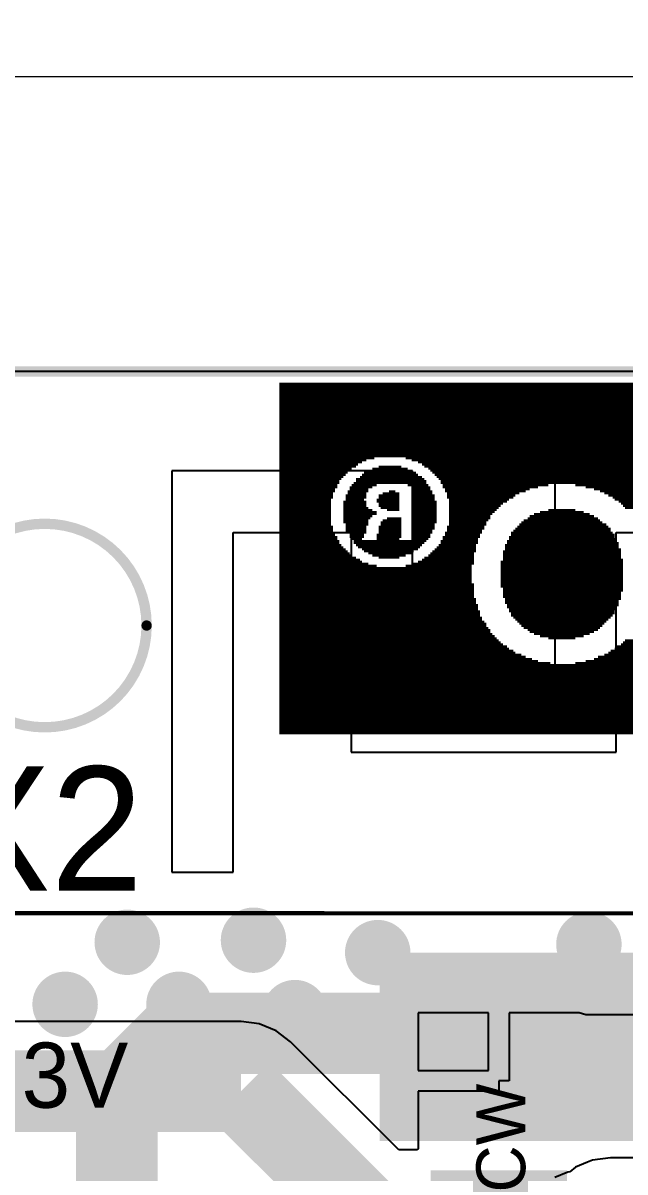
# Model space of a CAD drawing. Extents: x 72.1 to 112.7, y 45.7 to 113.8.
# Drawn here: x 82.38 to 89.76, y 99.72 to 113.83 of the extents above; entities that cross this region are included whole.
import ezdxf

# ---------------------------------------------------------------- set-up
doc = ezdxf.new("R2010")
doc.units = 0
doc.header["$MEASUREMENT"] = 0
doc.layers.get('0').update_dxf_attribs({"linetype": 'CONTINUOUS'})
doc.layers.get('Defpoints').update_dxf_attribs({"linetype": 'CONTINUOUS'})
for name, color, linetype in [('BOTTOMLAYER', 5, 'CONTINUOUS'), ('BOTTOMOVERLAY', 54, 'CONTINUOUS'), ('BOTTOMSOLDER', 6, 'CONTINUOUS'), ('KEEPOUTLAYER', 6, 'CONTINUOUS'), ('MULTILAYER', 9, 'CONTINUOUS'), ('TOPLAYER', 1, 'CONTINUOUS'), ('TOPOVERLAY', 2, 'CONTINUOUS'), ('TOPPASTE', 8, 'CONTINUOUS'), ('TOPSOLDER', 216, 'CONTINUOUS')]:
    doc.layers.add(name, color=color, linetype=linetype)
doc.dimstyles.get("Standard").update_dxf_attribs({"dimtxt": 1, "dimasz": 0.18, "dimexe": 0.18, "dimexo": 0.0625, "dimgap": 0.09, "dimtad": 0, "dimtih": 1, "dimtoh": 1, "dimzin": 0, "dimdsep": 46, "dimtxsty": 'Standard', "dimcen": 0.09, "dimclrd": 3, "dimclrt": 1, "dimadec": 0, "dimazin": 0, "dimtfac": 1, "dimtofl": 0, "dimtmove": 0, "dimatfit": 3, "dimfxl": 1, "dimtolj": 1, "dimtzin": 0, "dimlwd": 20, "dimlwe": 30, "dimarcsym": 0})

# ---------------------------------------------------------------- blocks, each defined once
blk = doc.blocks.new('*D2')
at = {"color": 0, "linetype": 'Continuous', "lineweight": 30, "transparency": 16777216}
for p, q in [((81.295, 100.774), (81.295, 113.353)), ((104.217, 100.773), (104.217, 113.353))]:
    blk.add_line(p, q, dxfattribs=at)
at = {"color": 3, "linetype": 'Continuous', "lineweight": 20, "transparency": 16777216}
for p, q in [((81.475, 113.173), (90.666, 113.173)), ((104.037, 113.173), (94.846, 113.173))]:
    blk.add_line(p, q, dxfattribs=at)
at = {"color": 3, "linetype": 'Continuous', "transparency": 16777216}
for points in [[(81.475, 113.203), (81.475, 113.143), (81.295, 113.173)], [(104.037, 113.203), (104.037, 113.143), (104.217, 113.173)]]:
    blk.add_solid(points, dxfattribs=at)
at = {"layer": 'Defpoints', "color": 0, "linetype": 'Continuous', "transparency": 16777216}
for p in [(104.217, 113.173), (81.295, 100.711), (104.217, 100.711)]:
    blk.add_point(p, dxfattribs=at)
at = {"color": 1, "linetype": 'Continuous', "transparency": 16777216, "insert": (92.756, 113.173), "char_height": 1, "attachment_point": 5}
blk.add_mtext('\\A1;22.92', dxfattribs=at)

msp = doc.modelspace()

# ---------------------------------------------------------------- linework, layer by layer
at = {"layer": 'BOTTOMLAYER'}
for p, q in [((105.043392, 109.5502), (80.684792, 109.5502)), ((79.998992, 102.9208), (105.449792, 102.8954)), ((80.496385, 102.920305), (105.090432, 102.895758)), ((89.157134, 99.777075), (89.085263, 99.721927)), ((89.303344, 99.837636), (89.157134, 99.777075)), ((89.363906, 99.862721), (89.303344, 99.837636)), ((89.5858, 99.891934), (89.363906, 99.862721)), ((91.313, 99.891934), (89.5858, 99.891934)), ((89.060515, 99.718668), (88.902398, 99.653171)), ((89.085263, 99.721927), (89.060515, 99.718668))]:
    msp.add_line(p, q, dxfattribs=at)
at = {"layer": 'BOTTOMLAYER', "const_width": 0.299999}
for points in [[(83.506592, 102.5398, 1), (83.806591, 102.5398, 1)], [(85.055992, 102.5652, 1), (85.355991, 102.5652, 1)], [(89.170792, 102.5144, 1), (89.470791, 102.5144, 1)], [(86.579992, 102.4128, 1), (86.879991, 102.4128, 1)], [(87.8864, 102.0064, 1), (88.1864, 102.0064, 1)], [(82.744592, 101.7778, 1), (83.044591, 101.7778, 1)], [(84.141592, 101.7778, 1), (84.441591, 101.7778, 1)], [(85.563992, 101.6762, 1), (85.863991, 101.6762, 1)], [(86.656192, 101.4222, 1), (86.956191, 101.4222, 1)], [(89.0548, 101.2444, 1), (89.3548, 101.2444, 1)]]:
    msp.add_lwpolyline(points, format="xyb", close=True, dxfattribs=at)
at = {"layer": 'BOTTOMLAYER', "const_width": 1.000001}
for points in [[(87.4522, 101.4222), (88.0364, 102.0064)], [(83.529592, 100.6602), (84.291592, 101.4222)], [(84.291592, 101.4222), (87.4522, 101.4222)], [(83.529592, 85.049766), (83.529592, 100.6602)]]:
    msp.add_lwpolyline(points, dxfattribs=at)
at = {"layer": 'BOTTOMOVERLAY', "const_width": 0.0254}
for points in [[(85.5218, 109.3978), (99.9236, 109.3978)], [(85.5218, 109.3724), (99.9236, 109.3724)], [(85.5218, 109.347), (99.9236, 109.347)], [(85.5218, 109.3216), (99.9236, 109.3216)], [(85.5218, 109.2962), (99.9236, 109.2962)], [(85.5218, 109.2708), (99.9236, 109.2708)], [(85.5218, 109.2454), (99.9236, 109.2454)], [(85.5218, 109.22), (99.9236, 109.22)], [(85.5218, 109.1946), (99.9236, 109.1946)], [(85.5218, 109.1692), (99.9236, 109.1692)], [(85.5218, 109.1438), (99.9236, 109.1438)], [(85.5218, 109.1184), (99.9236, 109.1184)], [(85.5218, 109.093), (99.9236, 109.093)], [(85.5218, 109.0676), (99.9236, 109.0676)], [(85.5218, 109.0422), (99.9236, 109.0422)], [(85.5218, 109.0168), (99.9236, 109.0168)], [(85.5218, 108.9914), (99.9236, 108.9914)], [(85.5218, 108.966), (99.9236, 108.966)], [(85.5218, 108.9406), (99.9236, 108.9406)], [(85.5218, 108.9152), (99.9236, 108.9152)], [(85.5218, 108.8898), (99.9236, 108.8898)], [(85.5218, 108.8644), (99.9236, 108.8644)], [(85.5218, 108.839), (99.9236, 108.839)], [(85.5218, 108.8136), (99.9236, 108.8136)], [(85.5218, 108.7882), (99.9236, 108.7882)], [(85.5218, 108.7628), (99.9236, 108.7628)], [(85.5218, 108.7374), (99.9236, 108.7374)], [(85.5218, 108.712), (99.9236, 108.712)], [(85.5218, 108.6866), (99.9236, 108.6866)], [(85.5218, 108.6612), (99.9236, 108.6612)], [(85.5218, 108.6358), (99.9236, 108.6358)], [(85.5218, 108.6104), (99.9236, 108.6104)], [(85.5218, 108.585), (99.9236, 108.585)], [(85.5218, 108.5596), (99.9236, 108.5596)], [(85.5218, 108.5342), (99.9236, 108.5342)], [(85.5218, 108.5088), (99.9236, 108.5088)], [(85.5218, 108.4834), (86.6902, 108.4834)], [(85.5218, 108.458), (86.5886, 108.458)], [(85.5218, 108.4326), (86.5378, 108.4326)], [(85.5218, 108.4072), (86.487, 108.4072)], [(85.5218, 108.3818), (86.4616, 108.3818)], [(86.741, 108.3818), (87.0204, 108.3818)], [(87.0712, 108.4834), (99.9236, 108.4834)], [(87.1474, 108.458), (99.9236, 108.458)], [(87.2236, 108.4326), (99.9236, 108.4326)], [(87.2744, 108.4072), (99.9236, 108.4072)], [(87.2998, 108.3818), (99.9236, 108.3818)], [(85.5218, 108.3564), (86.4108, 108.3564)], [(85.5218, 108.331), (86.3854, 108.331)], [(85.5218, 108.3056), (86.36, 108.3056)], [(85.5218, 108.2802), (86.3346, 108.2802)], [(85.5218, 108.2548), (86.3092, 108.2548)], [(85.5218, 108.2294), (86.2838, 108.2294)], [(86.4616, 108.2294), (87.2998, 108.2294)], [(86.5124, 108.2548), (87.2744, 108.2548)], [(86.5378, 108.2802), (87.2236, 108.2802)], [(86.5632, 108.3056), (87.1982, 108.3056)], [(86.614, 108.331), (87.1474, 108.331)], [(86.6648, 108.3564), (87.0966, 108.3564)], [(87.3506, 108.3564), (99.9236, 108.3564)], [(87.376, 108.331), (99.9236, 108.331)], [(87.4014, 108.3056), (99.9236, 108.3056)], [(87.4268, 108.2802), (99.9236, 108.2802)], [(87.4522, 108.2548), (99.9236, 108.2548)], [(87.4776, 108.2294), (99.9236, 108.2294)], [(85.5218, 108.204), (86.2584, 108.204)], [(85.5218, 108.1786), (86.2584, 108.1786)], [(85.5218, 108.1532), (86.233, 108.1532)], [(85.5218, 108.1278), (86.233, 108.1278)], [(85.5218, 108.1024), (86.2076, 108.1024)], [(85.5218, 108.077), (86.2076, 108.077)], [(86.36, 108.077), (86.614, 108.077)], [(86.3854, 108.1278), (86.6648, 108.1278)], [(86.3854, 108.1024), (86.614, 108.1024)], [(86.4108, 108.1532), (86.7156, 108.1532)], [(86.4362, 108.1786), (87.3252, 108.1786)], [(86.4616, 108.204), (87.3252, 108.204)], [(86.868, 108.077), (86.9442, 108.077)], [(87.0966, 108.1532), (87.3506, 108.1532)], [(87.1474, 108.1278), (87.376, 108.1278)], [(87.1474, 108.1024), (87.376, 108.1024)], [(87.1474, 108.077), (87.4014, 108.077)], [(87.503, 108.204), (99.9236, 108.204)], [(87.503, 108.1786), (99.9236, 108.1786)], [(87.5284, 108.1532), (88.8238, 108.1532)], [(87.5284, 108.1278), (88.6968, 108.1278)], [(87.5538, 108.1024), (88.5952, 108.1024)], [(87.5538, 108.077), (88.5444, 108.077)], [(89.154, 108.1532), (91.2622, 108.1532)], [(89.281, 108.1278), (91.1352, 108.1278)], [(89.3826, 108.1024), (91.0336, 108.1024)], [(89.4588, 108.077), (90.9828, 108.077)], [(85.5218, 108.0516), (86.1822, 108.0516)], [(85.5218, 108.0262), (86.1822, 108.0262)], [(85.5218, 108.0008), (86.1822, 108.0008)], [(85.5218, 107.9754), (86.1568, 107.9754)], [(85.5218, 107.95), (86.1568, 107.95)], [(86.3092, 107.95), (86.5886, 107.95)], [(86.3346, 108.0262), (86.5886, 108.0262)], [(86.3346, 108.0008), (86.5886, 108.0008)], [(86.3346, 107.9754), (86.5632, 107.9754)], [(86.36, 108.0516), (86.5886, 108.0516)], [(86.7156, 107.9754), (86.995, 107.9754)], [(86.7156, 107.95), (86.995, 107.95)], [(86.741, 108.0262), (86.995, 108.0262)], [(86.741, 108.0008), (86.995, 108.0008)], [(86.7918, 108.0516), (86.995, 108.0516)], [(87.1474, 108.0516), (87.4014, 108.0516)], [(87.1474, 108.0262), (87.4268, 108.0262)], [(87.1474, 108.0008), (87.4268, 108.0008)], [(87.1474, 107.9754), (87.4268, 107.9754)], [(87.1474, 107.95), (87.4522, 107.95)], [(87.5792, 108.0516), (88.4682, 108.0516)], [(87.5792, 108.0262), (88.4174, 108.0262)], [(87.5792, 108.0008), (88.392, 108.0008)], [(87.6046, 107.9754), (88.3412, 107.9754)], [(87.6046, 107.95), (88.3158, 107.95)], [(89.5096, 108.0516), (90.9066, 108.0516)], [(89.5604, 108.0262), (90.8558, 108.0262)], [(89.6112, 108.0008), (90.8304, 108.0008)], [(89.6366, 107.9754), (90.7796, 107.9754)], [(89.6874, 107.95), (90.7542, 107.95)], [(85.5218, 107.9246), (86.1568, 107.9246)], [(85.5218, 107.8992), (86.1568, 107.8992)], [(85.5218, 107.8738), (86.1568, 107.8738)], [(85.5218, 107.8484), (86.1568, 107.8484)], [(85.5218, 107.823), (86.1568, 107.823)], [(85.5218, 107.7976), (86.1568, 107.7976)], [(86.3092, 107.9246), (86.5886, 107.9246)], [(86.3092, 107.8992), (86.5886, 107.8992)], [(86.3092, 107.8738), (86.614, 107.8738)], [(86.3092, 107.8484), (86.6648, 107.8484)], [(86.3092, 107.823), (86.7156, 107.823)], [(86.3092, 107.7976), (86.7156, 107.7976)], [(86.741, 107.9246), (86.995, 107.9246)], [(86.741, 107.8992), (86.995, 107.8992)], [(86.7664, 107.8738), (86.995, 107.8738)], [(86.8426, 107.8484), (86.995, 107.8484)], [(87.1474, 107.9246), (87.4522, 107.9246)], [(87.1474, 107.8992), (87.4522, 107.8992)], [(87.1474, 107.8738), (87.4522, 107.8738)], [(87.1474, 107.8484), (87.4522, 107.8484)], [(87.1474, 107.823), (87.4522, 107.823)], [(87.1474, 107.7976), (87.4522, 107.7976)], [(87.6046, 107.9246), (88.265, 107.9246)], [(87.6046, 107.8992), (88.2396, 107.8992)], [(87.6046, 107.8738), (88.2142, 107.8738)], [(87.6046, 107.8484), (88.1888, 107.8484)], [(87.6046, 107.823), (88.1634, 107.823)], [(87.6046, 107.7976), (88.138, 107.7976)], [(88.646, 107.7976), (89.3318, 107.7976)], [(88.7222, 107.823), (89.2556, 107.823)], [(88.8238, 107.8484), (89.154, 107.8484)], [(89.7128, 107.9246), (90.7288, 107.9246)], [(89.7382, 107.8992), (90.7034, 107.8992)], [(89.7636, 107.8738), (90.678, 107.8738)], [(85.5218, 107.7722), (86.1568, 107.7722)], [(85.5218, 107.7468), (86.1568, 107.7468)], [(85.5218, 107.7214), (86.1568, 107.7214)], [(85.5218, 107.696), (86.1568, 107.696)], [(85.5218, 107.6706), (86.1568, 107.6706)], [(86.3092, 107.7722), (86.6648, 107.7722)], [(86.3092, 107.7468), (86.6394, 107.7468)], [(86.3092, 107.7214), (86.614, 107.7214)], [(86.3092, 107.696), (86.614, 107.696)], [(86.3346, 107.6706), (86.614, 107.6706)], [(86.7664, 107.696), (87.0204, 107.696)], [(86.7664, 107.6706), (87.0204, 107.6706)], [(86.7918, 107.7214), (87.0204, 107.7214)], [(86.8426, 107.7468), (87.0204, 107.7468)], [(87.1474, 107.7722), (87.4522, 107.7722)], [(87.1474, 107.7468), (87.4522, 107.7468)], [(87.1474, 107.7214), (87.4522, 107.7214)], [(87.1474, 107.696), (87.4522, 107.696)], [(87.1474, 107.6706), (87.4268, 107.6706)], [(87.6046, 107.7722), (88.1126, 107.7722)], [(87.6046, 107.7468), (88.1126, 107.7468)], [(87.6046, 107.7214), (88.0872, 107.7214)], [(87.6046, 107.696), (88.0618, 107.696)], [(87.6046, 107.6706), (88.0618, 107.6706)], [(88.4682, 107.6706), (89.535, 107.6706)], [(88.4936, 107.696), (89.4842, 107.696)], [(88.519, 107.7214), (89.4588, 107.7214)], [(88.5698, 107.7468), (89.4334, 107.7468)], [(88.5952, 107.7722), (89.3826, 107.7722)], [(85.5218, 107.6452), (86.1822, 107.6452)], [(85.5218, 107.6198), (86.1822, 107.6198)], [(85.5218, 107.5944), (86.1822, 107.5944)], [(85.5218, 107.569), (86.2076, 107.569)], [(85.5218, 107.5436), (86.2076, 107.5436)], [(85.5218, 107.5182), (86.233, 107.5182)], [(86.3346, 107.6452), (86.5886, 107.6452)], [(86.3346, 107.6198), (86.5886, 107.6198)], [(86.3346, 107.5944), (86.5886, 107.5944)], [(86.36, 107.569), (86.5886, 107.569)], [(86.3854, 107.5436), (86.5632, 107.5436)], [(86.3854, 107.5182), (86.5632, 107.5182)], [(86.7156, 107.5436), (87.0204, 107.5436)], [(86.7156, 107.5182), (87.0204, 107.5182)], [(86.741, 107.6452), (87.0204, 107.6452)], [(86.741, 107.6198), (87.0204, 107.6198)], [(86.741, 107.5944), (87.0204, 107.5944)], [(86.741, 107.569), (87.0204, 107.569)], [(87.1474, 107.6452), (87.4268, 107.6452)], [(87.1474, 107.6198), (87.4268, 107.6198)], [(87.1474, 107.5944), (87.4014, 107.5944)], [(87.1474, 107.569), (87.4014, 107.569)], [(87.1474, 107.5436), (87.376, 107.5436)], [(87.1474, 107.5182), (87.376, 107.5182)], [(87.5284, 107.5182), (87.9856, 107.5182)], [(87.5538, 107.569), (88.011, 107.569)], [(87.5538, 107.5436), (87.9856, 107.5436)], [(87.5792, 107.6452), (88.0364, 107.6452)], [(87.5792, 107.6198), (88.0364, 107.6198)], [(87.5792, 107.5944), (88.011, 107.5944)], [(88.3412, 107.5182), (89.6366, 107.5182)], [(88.3666, 107.569), (89.6112, 107.569)], [(88.3666, 107.5436), (89.6366, 107.5436)], [(88.392, 107.5944), (89.5858, 107.5944)], [(88.4174, 107.6198), (89.5858, 107.6198)], [(88.4428, 107.6452), (89.5604, 107.6452)], [(85.5218, 107.4928), (86.233, 107.4928)], [(85.5218, 107.4674), (86.2584, 107.4674)], [(85.5218, 107.442), (86.2584, 107.442)], [(85.5218, 107.4166), (86.2838, 107.4166)], [(85.5218, 107.3912), (86.3092, 107.3912)], [(86.4108, 107.4928), (86.5378, 107.4928)], [(86.4362, 107.4674), (87.3252, 107.4674)], [(86.4362, 107.442), (87.2998, 107.442)], [(86.4616, 107.4166), (87.2744, 107.4166)], [(86.487, 107.3912), (87.249, 107.3912)], [(86.7156, 107.4928), (86.995, 107.4928)], [(87.1474, 107.4928), (87.3506, 107.4928)], [(87.4522, 107.3912), (87.9348, 107.3912)], [(87.4776, 107.4166), (87.9348, 107.4166)], [(87.503, 107.4674), (87.9602, 107.4674)], [(87.503, 107.442), (87.9602, 107.442)], [(87.5284, 107.4928), (87.9602, 107.4928)], [(88.2904, 107.4166), (89.6874, 107.4166)], [(88.2904, 107.3912), (89.6874, 107.3912)], [(88.3158, 107.4674), (89.662, 107.4674)], [(88.3158, 107.442), (89.6874, 107.442)], [(88.3412, 107.4928), (89.662, 107.4928)], [(85.5218, 107.3658), (86.3346, 107.3658)], [(85.5218, 107.3404), (86.36, 107.3404)], [(85.5218, 107.315), (86.3854, 107.315)], [(85.5218, 107.2896), (86.4108, 107.2896)], [(85.5218, 107.2642), (86.4616, 107.2642)], [(85.5218, 107.2388), (86.5124, 107.2388)], [(86.5378, 107.3658), (87.2236, 107.3658)], [(86.5632, 107.3404), (87.1728, 107.3404)], [(86.614, 107.315), (87.1474, 107.315)], [(86.6648, 107.2896), (87.0712, 107.2896)], [(86.741, 107.2642), (86.995, 107.2642)], [(87.2744, 107.2388), (87.9094, 107.2388)], [(87.2998, 107.2642), (87.9094, 107.2642)], [(87.3506, 107.2896), (87.9094, 107.2896)], [(87.376, 107.315), (87.9094, 107.315)], [(87.4014, 107.3404), (87.9348, 107.3404)], [(87.4268, 107.3658), (87.9348, 107.3658)], [(88.265, 107.3404), (89.7128, 107.3404)], [(88.265, 107.315), (89.7128, 107.315)], [(88.265, 107.2896), (89.7128, 107.2896)], [(88.265, 107.2642), (89.7128, 107.2642)], [(88.265, 107.2388), (89.7382, 107.2388)], [(88.2904, 107.3658), (89.7128, 107.3658)], [(85.5218, 107.2134), (86.5378, 107.2134)], [(85.5218, 107.188), (86.614, 107.188)], [(85.5218, 107.1626), (86.7156, 107.1626)], [(85.5218, 107.1372), (87.884, 107.1372)], [(85.5218, 107.1118), (87.884, 107.1118)], [(87.0712, 107.1626), (87.884, 107.1626)], [(87.1474, 107.188), (87.9094, 107.188)], [(87.2236, 107.2134), (87.9094, 107.2134)], [(88.2396, 107.2134), (89.7382, 107.2134)], [(88.2396, 107.188), (89.7382, 107.188)], [(88.2396, 107.1626), (89.7382, 107.1626)], [(88.2396, 107.1372), (89.7382, 107.1372)], [(88.2396, 107.1118), (89.7382, 107.1118)], [(85.5218, 107.0864), (87.884, 107.0864)], [(85.5218, 107.061), (87.884, 107.061)], [(85.5218, 107.0356), (87.884, 107.0356)], [(85.5218, 107.0102), (87.884, 107.0102)], [(85.5218, 106.9848), (87.884, 106.9848)], [(85.5218, 106.9594), (87.884, 106.9594)], [(88.2396, 107.0864), (89.7382, 107.0864)], [(88.2396, 107.061), (89.7382, 107.061)], [(88.2396, 107.0356), (89.7382, 107.0356)], [(88.2396, 107.0102), (89.7382, 107.0102)], [(88.2396, 106.9848), (89.7382, 106.9848)], [(88.2396, 106.9594), (89.7382, 106.9594)], [(85.5218, 106.934), (87.9094, 106.934)], [(85.5218, 106.9086), (87.9094, 106.9086)], [(85.5218, 106.8832), (87.9094, 106.8832)], [(85.5218, 106.8578), (87.9094, 106.8578)], [(85.5218, 106.8324), (87.9094, 106.8324)], [(85.5218, 106.807), (87.9094, 106.807)], [(88.2396, 106.934), (89.7382, 106.934)], [(88.2396, 106.9086), (89.7382, 106.9086)], [(88.265, 106.8832), (89.7382, 106.8832)], [(88.265, 106.8578), (89.7382, 106.8578)], [(88.265, 106.8324), (89.7128, 106.8324)], [(88.265, 106.807), (89.7128, 106.807)], [(85.5218, 106.7816), (87.9094, 106.7816)], [(85.5218, 106.7562), (87.9348, 106.7562)], [(85.5218, 106.7308), (87.9348, 106.7308)], [(85.5218, 106.7054), (87.9348, 106.7054)], [(85.5218, 106.68), (87.9602, 106.68)], [(88.265, 106.7816), (89.7128, 106.7816)], [(88.2904, 106.7562), (89.7128, 106.7562)], [(88.2904, 106.7308), (89.6874, 106.7308)], [(88.2904, 106.7054), (89.6874, 106.7054)], [(88.3158, 106.68), (89.6874, 106.68)], [(85.5218, 106.6546), (87.9602, 106.6546)], [(85.5218, 106.6292), (87.9602, 106.6292)], [(85.5218, 106.6038), (87.9856, 106.6038)], [(85.5218, 106.5784), (87.9856, 106.5784)], [(85.5218, 106.553), (87.9856, 106.553)], [(85.5218, 106.5276), (88.011, 106.5276)], [(88.3158, 106.6546), (89.662, 106.6546)], [(88.3412, 106.6292), (89.662, 106.6292)], [(88.3412, 106.6038), (89.6366, 106.6038)], [(88.3666, 106.5784), (89.6366, 106.5784)], [(88.3666, 106.553), (89.6112, 106.553)], [(88.392, 106.5276), (89.5858, 106.5276)], [(85.5218, 106.5022), (88.011, 106.5022)], [(85.5218, 106.4768), (88.0364, 106.4768)], [(85.5218, 106.4514), (88.0618, 106.4514)], [(85.5218, 106.426), (88.0618, 106.426)], [(85.5218, 106.4006), (88.0872, 106.4006)], [(88.4174, 106.5022), (89.5604, 106.5022)], [(88.4428, 106.4768), (89.535, 106.4768)], [(88.4682, 106.4514), (89.5096, 106.4514)], [(88.4936, 106.426), (89.4842, 106.426)], [(88.519, 106.4006), (89.4588, 106.4006)], [(85.5218, 106.3752), (88.1126, 106.3752)], [(85.5218, 106.3498), (88.1126, 106.3498)], [(85.5218, 106.3244), (88.138, 106.3244)], [(85.5218, 106.299), (88.1634, 106.299)], [(85.5218, 106.2736), (88.1888, 106.2736)], [(85.5218, 106.2482), (88.2142, 106.2482)], [(88.5698, 106.3752), (89.4334, 106.3752)], [(88.5952, 106.3498), (89.3826, 106.3498)], [(88.646, 106.3244), (89.3318, 106.3244)], [(88.7222, 106.299), (89.2556, 106.299)], [(88.8238, 106.2736), (89.154, 106.2736)], [(89.7636, 106.2482), (90.5256, 106.2482)], [(85.5218, 106.2228), (88.2396, 106.2228)], [(85.5218, 106.1974), (88.265, 106.1974)], [(85.5218, 106.172), (88.3158, 106.172)], [(85.5218, 106.1466), (88.3412, 106.1466)], [(85.5218, 106.1212), (88.392, 106.1212)], [(89.5858, 106.1212), (90.7542, 106.1212)], [(89.6366, 106.1466), (90.7034, 106.1466)], [(89.662, 106.172), (90.6526, 106.172)], [(89.7128, 106.1974), (90.6018, 106.1974)], [(89.7382, 106.2228), (90.5764, 106.2228)], [(85.5218, 106.0958), (88.4174, 106.0958)], [(85.5218, 106.0704), (88.4936, 106.0704)], [(85.5218, 106.045), (88.5444, 106.045)], [(85.5218, 106.0196), (88.6206, 106.0196)], [(85.5218, 105.9942), (88.6968, 105.9942)], [(85.5218, 105.9688), (88.8492, 105.9688)], [(89.154, 105.9688), (91.2368, 105.9688)], [(89.281, 105.9942), (91.1098, 105.9942)], [(89.3826, 106.0196), (91.0082, 106.0196)], [(89.4334, 106.045), (90.932, 106.045)], [(89.5096, 106.0704), (90.8558, 106.0704)], [(89.5604, 106.0958), (90.805, 106.0958)], [(85.5218, 105.9434), (99.9236, 105.9434)], [(85.5218, 105.918), (99.9236, 105.918)], [(85.5218, 105.8926), (99.9236, 105.8926)], [(85.5218, 105.8672), (99.9236, 105.8672)], [(85.5218, 105.8418), (99.9236, 105.8418)], [(85.5218, 105.8164), (99.9236, 105.8164)], [(85.5218, 105.791), (99.9236, 105.791)], [(85.5218, 105.7656), (99.9236, 105.7656)], [(85.5218, 105.7402), (99.9236, 105.7402)], [(85.5218, 105.7148), (99.9236, 105.7148)], [(85.5218, 105.6894), (99.9236, 105.6894)], [(85.5218, 105.664), (99.9236, 105.664)], [(85.5218, 105.6386), (99.9236, 105.6386)], [(85.5218, 105.6132), (99.9236, 105.6132)], [(85.5218, 105.5878), (99.9236, 105.5878)], [(85.5218, 105.5624), (99.9236, 105.5624)], [(85.5218, 105.537), (99.9236, 105.537)], [(85.5218, 105.5116), (99.9236, 105.5116)], [(85.5218, 105.4862), (99.9236, 105.4862)], [(85.5218, 105.4608), (99.9236, 105.4608)], [(85.5218, 105.4354), (99.9236, 105.4354)], [(85.5218, 105.41), (99.9236, 105.41)], [(85.5218, 105.3846), (99.9236, 105.3846)], [(85.5218, 105.3592), (99.9236, 105.3592)], [(85.5218, 105.3338), (99.9236, 105.3338)], [(85.5218, 105.3084), (99.9236, 105.3084)], [(85.5218, 105.283), (99.9236, 105.283)], [(85.5218, 105.2576), (99.9236, 105.2576)], [(85.5218, 105.2322), (99.9236, 105.2322)], [(85.5218, 105.2068), (99.9236, 105.2068)], [(85.5218, 105.1814), (99.9236, 105.1814)], [(85.5218, 105.156), (99.9236, 105.156)], [(85.5218, 105.1306), (99.9236, 105.1306)], [(85.5218, 105.1052), (99.9236, 105.1052)]]:
    msp.add_lwpolyline(points, dxfattribs=at)
at = {"layer": 'BOTTOMSOLDER', "const_width": 0.401599}
for points in [[(83.455792, 102.5398, 1), (83.857391, 102.5398, 1)], [(85.005192, 102.5652, 1), (85.406791, 102.5652, 1)], [(89.119992, 102.5144, 1), (89.521591, 102.5144, 1)], [(86.529192, 102.4128, 1), (86.930791, 102.4128, 1)], [(87.8356, 102.0064, 1), (88.2372, 102.0064, 1)], [(82.693792, 101.7778, 1), (83.095391, 101.7778, 1)], [(84.090792, 101.7778, 1), (84.492391, 101.7778, 1)], [(85.513192, 101.6762, 1), (85.914791, 101.6762, 1)], [(86.605392, 101.4222, 1), (87.006991, 101.4222, 1)], [(89.004, 101.2444, 1), (89.4056, 101.2444, 1)]]:
    msp.add_lwpolyline(points, format="xyb", close=True, dxfattribs=at)
at = {"layer": 'KEEPOUTLAYER', "const_width": 0.127}
msp.add_lwpolyline([(81.151138, 109.5502), (104.850375, 109.5502)], dxfattribs=at)
at = {"layer": 'MULTILAYER', "const_width": 0.299999}
for points in [[(83.506592, 102.5398, 1), (83.806591, 102.5398, 1)], [(85.055992, 102.5652, 1), (85.355991, 102.5652, 1)], [(89.170792, 102.5144, 1), (89.470791, 102.5144, 1)], [(86.579992, 102.4128, 1), (86.879991, 102.4128, 1)], [(87.8864, 102.0064, 1), (88.1864, 102.0064, 1)], [(82.744592, 101.7778, 1), (83.044591, 101.7778, 1)], [(84.141592, 101.7778, 1), (84.441591, 101.7778, 1)], [(85.563992, 101.6762, 1), (85.863991, 101.6762, 1)], [(86.656192, 101.4222, 1), (86.956191, 101.4222, 1)], [(89.0548, 101.2444, 1), (89.3548, 101.2444, 1)]]:
    msp.add_lwpolyline(points, format="xyb", close=True, dxfattribs=at)
at = {"layer": 'TOPLAYER'}
for p, q in [((105.043392, 109.5502), (80.760992, 109.5502)), ((87.157245, 108.327713), (84.203245, 108.327713)), ((84.203245, 108.327713), (84.203245, 103.400512)), ((87.157245, 105.627714), (87.157245, 108.327713)), ((91.957246, 108.327713), (88.903246, 108.327713)), ((88.903246, 108.327713), (88.903246, 105.627714)), ((84.957244, 103.400512), (84.957244, 107.573714)), ((84.957244, 107.573714), (86.403246, 107.573714)), ((86.403246, 107.573714), (86.403246, 104.873712)), ((89.657245, 104.873712), (89.657245, 107.573714)), ((89.657245, 107.573714), (91.203247, 107.573714)), ((88.903246, 105.627714), (87.157245, 105.627714)), ((86.403246, 104.873712), (89.657245, 104.873712)), ((84.203245, 103.400512), (84.957244, 103.400512)), ((79.998992, 102.9208), (105.449792, 102.8954)), ((80.496385, 102.920305), (95.279657, 102.90555)), ((88.0872, 101.673002), (87.2252, 101.673002)), ((87.2252, 101.673002), (87.2252, 100.966003)), ((88.0872, 100.966003), (88.0872, 101.673002)), ((89.192793, 101.673002), (88.3412, 101.673002)), ((88.3412, 101.673002), (88.3412, 100.839003)), ((89.192796, 101.673002), (89.192793, 101.673005)), ((89.192793, 101.673005), (89.192793, 101.673002)), ((89.2032, 101.673005), (89.192796, 101.673002)), ((89.2826, 101.647605), (89.2032, 101.673005)), ((89.293004, 101.647602), (89.2826, 101.647605)), ((89.2826, 101.647605), (89.2826, 101.647605)), ((89.293007, 101.647602), (89.293004, 101.647605)), ((89.293004, 101.647605), (89.293004, 101.647602)), ((90.1446, 101.647602), (89.293007, 101.647602)), ((85.053193, 101.568733), (82.030992, 101.568733)), ((85.275087, 101.53952), (85.053193, 101.568733)), ((85.481861, 101.453871), (85.275087, 101.53952)), ((85.65942, 101.317626), (85.481861, 101.453871)), ((86.988045, 99.989), (85.65942, 101.317626)), ((87.2252, 100.966003), (88.0872, 100.966003)), ((88.3412, 100.839003), (88.2142, 100.839003)), ((88.2142, 100.839003), (88.2142, 100.712003)), ((88.2142, 100.712003), (87.2252, 100.712003)), ((87.2252, 100.712003), (87.2252, 100.078807)), ((87.2252, 100.078807), (87.225198, 100.078804)), ((87.225198, 100.078804), (87.2252, 100.078804)), ((87.2252, 100.078804), (87.225198, 100.005007)), ((87.129201, 99.989002), (86.988045, 99.989)), ((87.209193, 99.989002), (87.129201, 99.989005)), ((87.129201, 99.989005), (87.129201, 99.989002)), ((87.225198, 100.005007), (87.209193, 99.989002))]:
    msp.add_line(p, q, dxfattribs=at)
at = {"layer": 'TOPLAYER', "const_width": 0.299999}
for points in [[(83.506592, 102.5398, 1), (83.806591, 102.5398, 1)], [(85.055992, 102.5652, 1), (85.355991, 102.5652, 1)], [(89.170792, 102.5144, 1), (89.470791, 102.5144, 1)], [(86.579992, 102.4128, 1), (86.879991, 102.4128, 1)], [(87.8864, 102.0064, 1), (88.1864, 102.0064, 1)], [(82.744592, 101.7778, 1), (83.044591, 101.7778, 1)], [(84.141592, 101.7778, 1), (84.441591, 101.7778, 1)], [(85.563992, 101.6762, 1), (85.863991, 101.6762, 1)], [(86.656192, 101.4222, 1), (86.956191, 101.4222, 1)], [(89.0548, 101.2444, 1), (89.3548, 101.2444, 1)]]:
    msp.add_lwpolyline(points, format="xyb", close=True, dxfattribs=at)
at = {"layer": 'TOPLAYER', "const_width": 1.000001}
for points in [[(81.29479, 100.711399), (85.053193, 100.711399)], [(85.053193, 100.711399), (86.797591, 98.967)]]:
    msp.add_lwpolyline(points, dxfattribs=at)
at = {"layer": 'TOPLAYER'}
for points in [[(86.755392, 100.1014), (94.6658, 100.1014), (86.755392, 102.4128), (94.6658, 102.4128)], [(88.9492, 100.259004), (88.9492, 101.419002), (87.4792, 100.259004), (87.4792, 101.419002)], [(91.0066, 100.233604), (91.0066, 101.393602), (89.5366, 100.233604), (89.5366, 101.393602)]]:
    msp.add_solid(points, dxfattribs=at)
at = {"layer": 'TOPOVERLAY'}
for points, const_width in [([(83.894432, 106.429602, 1), (81.394432, 106.429602, 1)], 0.127), ([(83.862682, 106.429602, 1), (83.926182, 106.429602, 1)], 0.0635), ([(87.529198, 101.719004, 1), (87.629197, 101.719004, 1)], 0.1), ([(88.7992, 101.719002, 1), (88.8992, 101.719002, 1)], 0.1), ([(89.586598, 101.693604, 1), (89.686597, 101.693604, 1)], 0.1), ([(87.129196, 101.319005, 1), (87.229196, 101.319005, 1)], 0.1), ([(89.186596, 101.293605, 1), (89.286596, 101.293605, 1)], 0.1), ([(89.199199, 101.319002, 1), (89.299199, 101.319002, 1)], 0.1)]:
    msp.add_lwpolyline(points, format="xyb", close=True, dxfattribs=dict(at, const_width=const_width))
for points, const_width in [([(79.984928, 102.8954), (105.472601, 102.8954)], 0.05), ([(87.5792, 101.719002), (88.8492, 101.719002)], 0.2), ([(89.6366, 101.693602), (90.9066, 101.693602)], 0.2), ([(87.179196, 100.399004), (87.179196, 101.319005)], 0.2), ([(89.236596, 100.373604), (89.236596, 101.293605)], 0.2), ([(89.249199, 100.399002), (89.249199, 101.319002)], 0.2)]:
    msp.add_lwpolyline(points, dxfattribs=dict(at, const_width=const_width))
at = {"layer": 'TOPOVERLAY', "const_width": 0.2}
for points in [[(87.179196, 101.319005, -0.414213), (87.579197, 101.719004)], [(88.8492, 101.719002, -0.414214), (89.249199, 101.319002)], [(89.236596, 101.293605, -0.414213), (89.636597, 101.693604)]]:
    msp.add_lwpolyline(points, format="xyb", dxfattribs=at)
at = {"layer": 'TOPPASTE'}
for points in [[(88.9492, 100.259004), (88.9492, 101.419002), (87.4792, 100.259004), (87.4792, 101.419002)], [(91.0066, 100.233604), (91.0066, 101.393602), (89.5366, 100.233604), (89.5366, 101.393602)]]:
    msp.add_solid(points, dxfattribs=at)
at = {"layer": 'TOPSOLDER', "const_width": 0.401599}
for points in [[(83.455792, 102.5398, 1), (83.857391, 102.5398, 1)], [(85.005192, 102.5652, 1), (85.406791, 102.5652, 1)], [(89.119992, 102.5144, 1), (89.521591, 102.5144, 1)], [(86.529192, 102.4128, 1), (86.930791, 102.4128, 1)], [(87.8356, 102.0064, 1), (88.2372, 102.0064, 1)], [(82.693792, 101.7778, 1), (83.095391, 101.7778, 1)], [(84.090792, 101.7778, 1), (84.492391, 101.7778, 1)], [(85.513192, 101.6762, 1), (85.914791, 101.6762, 1)], [(86.605392, 101.4222, 1), (87.006991, 101.4222, 1)], [(89.004, 101.2444, 1), (89.4056, 101.2444, 1)]]:
    msp.add_lwpolyline(points, format="xyb", close=True, dxfattribs=at)
at = {"layer": 'TOPSOLDER'}
for points in [[(89.0508, 100.157404), (89.0508, 101.520602), (87.3776, 100.157404), (87.3776, 101.520602)], [(91.1082, 100.132004), (91.1082, 101.495202), (89.435, 100.132004), (89.435, 101.495202)], [(89.0508, 98.377403), (89.0508, 99.740601), (87.3776, 98.377403), (87.3776, 99.740601)]]:
    msp.add_solid(points, dxfattribs=at)

# ---------------------------------------------------------------- texts
at = {"layer": 'TOPOVERLAY'}
for s, height, p in [('XX2', 1.524, (79.998992, 103.1748)), ('3V', 0.800001, (82.361192, 100.5078))]:
    msp.add_text(s, height=height, dxfattribs=at).set_placement(p)
msp.add_text('CW', height=0.599999, rotation=90, dxfattribs=at).set_placement((88.539648, 99.466999))

# ---------------------------------------------------------------- dimensions: what is measured, and where the dimension line sits
at = {"linetype": 'Continuous'}
dim = msp.add_linear_dim(base=(104.21729, 113.172905), p1=(81.294791, 100.711399), p2=(104.21729, 100.711), dimstyle='Standard', dxfattribs=at)
dim.commit()
dim.dimension.update_dxf_attribs({"geometry": '*D2', "text_midpoint": (92.75604, 113.172905)})

doc.saveas('drawing.dxf')
